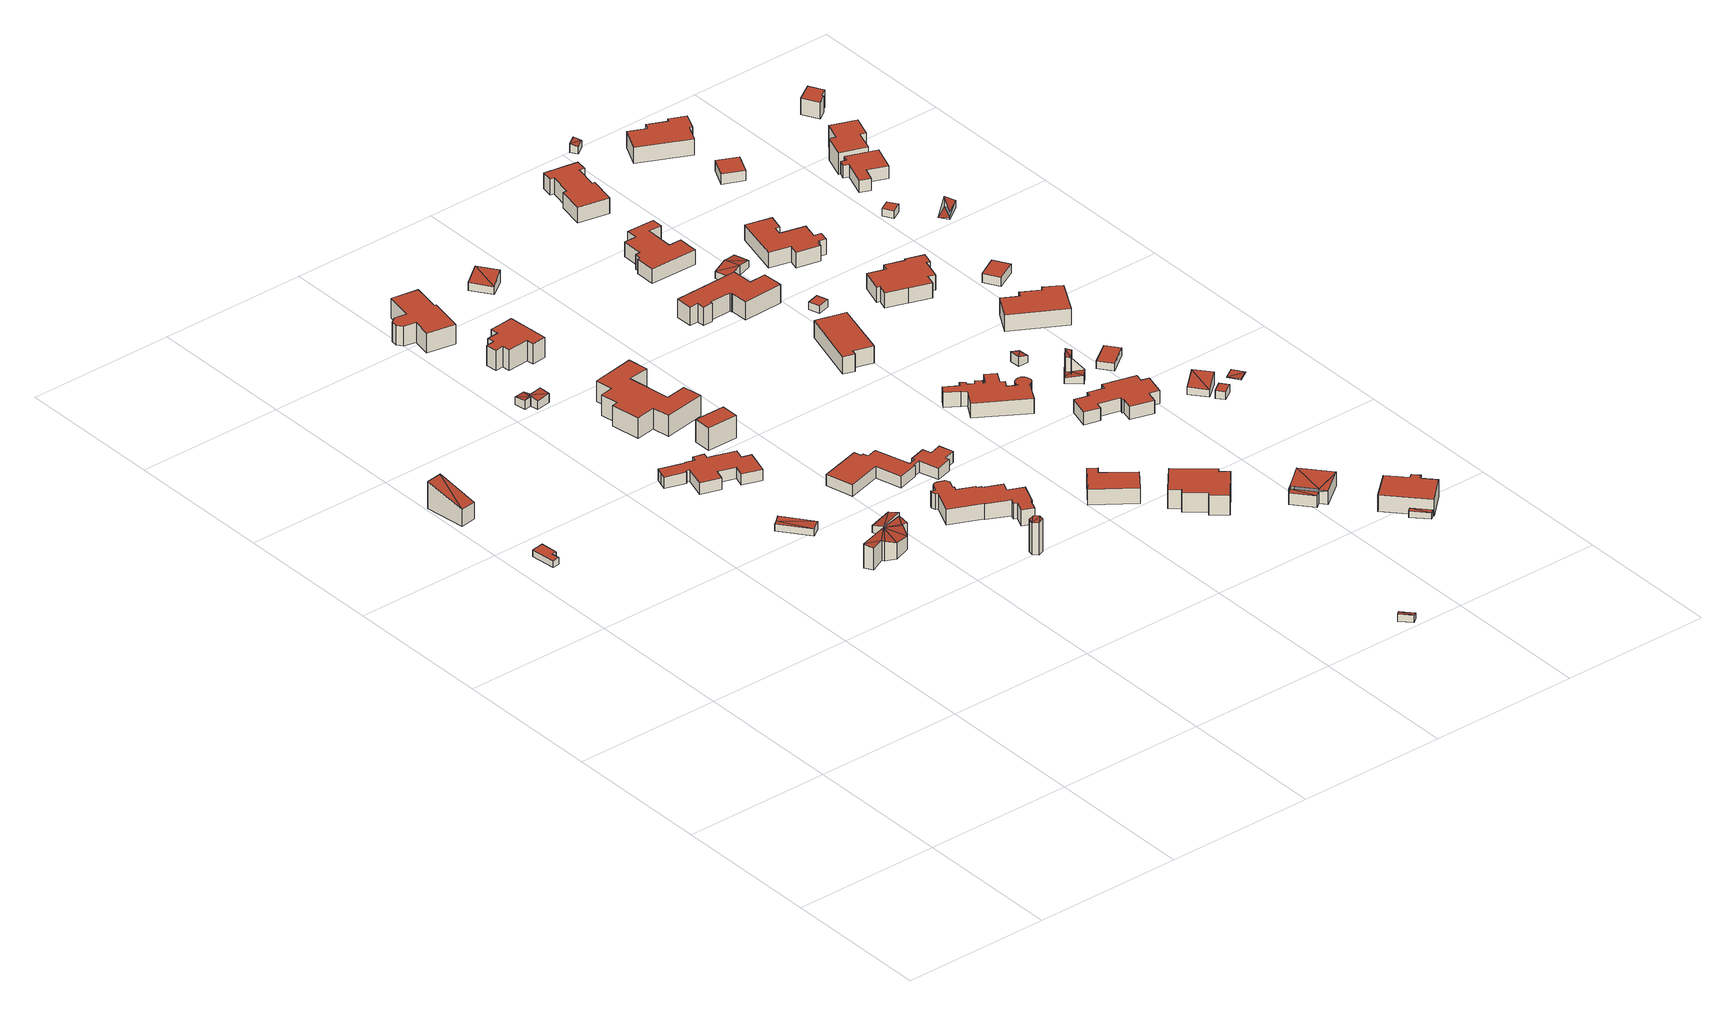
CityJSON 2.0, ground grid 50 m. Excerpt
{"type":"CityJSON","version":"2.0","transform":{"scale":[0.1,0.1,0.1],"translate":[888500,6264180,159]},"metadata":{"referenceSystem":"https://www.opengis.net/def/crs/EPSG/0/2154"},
"CityObjects":{
"building1":{"type":"Building","attributes":{"class":"Building"},"children":["building1-1"]},
"building1-1":{"type":"BuildingPart","parents":["building1"],"geometry":[{"type":"Solid","lod":"2.2","boundaries":[[[[0,1,2,3,4,5]],[[6,7,8,9,10,11]],[[11,10,4,5]],[[10,9,3,4]],[[9,8,2,3]],[[8,7,1,2]],[[7,6,0,1]],[[6,11,5,0]]]],"semantics":{"surfaces":[{"type":"GroundSurface"},{"type":"RoofSurface"},{"type":"WallSurface","on_footprint_edge":true}],"values":[[0,1,2,2,2,2,2,2]]}}]},
"building2":{"type":"Building","attributes":{"class":"Building"},"children":["building2-1"]},
"building2-1":{"type":"BuildingPart","parents":["building2"],"geometry":[{"type":"Solid","lod":"2.2","boundaries":[[[[12,13,14]],[[15,14,13]],[[16,17,18,19]],[[15,13,18,19]],[[13,12,17,18]],[[12,14,16,17]],[[14,15,19,16]]]],"semantics":{"surfaces":[{"type":"RoofSurface","rf_azimuth":275.82,"rf_slope":14.52},{"type":"GroundSurface"},{"type":"WallSurface","on_footprint_edge":true}],"values":[[0,0,1,2,2,2,2]]}}]},
"building3":{"type":"Building","attributes":{"class":"Building"},"children":["building3-1"]},
"building3-1":{"type":"BuildingPart","parents":["building3"],"geometry":[{"type":"Solid","lod":"2.2","boundaries":[[[[20,21,22]],[[23,20,24]],[[22,24,20]],[[25,26,27,28,29]],[[22,21,28,29]],[[21,20,27,28]],[[20,23,26,27]],[[23,24,25,26]],[[24,22,29,25]]]],"semantics":{"surfaces":[{"type":"RoofSurface","rf_azimuth":219.63,"rf_slope":5.78},{"type":"GroundSurface"},{"type":"WallSurface","on_footprint_edge":true}],"values":[[0,0,0,1,2,2,2,2,2]]}}]},
"building4":{"type":"Building","attributes":{"class":"Building"},"children":["building4-1"]},
"building4-1":{"type":"BuildingPart","parents":["building4"],"geometry":[{"type":"Solid","lod":"2.2","boundaries":[[[[30,31,32,33,34,35,36,37,38,39,40,41,42,43,44,45,46,47,48,49,50]],[[51,52,53,54,55,56,57,58,59,60,61,62,63,64,65,66,67,68,69,70,71]],[[71,70,49,50]],[[70,69,48,49]],[[69,68,47,48]],[[68,67,46,47]],[[67,66,45,46]],[[66,65,44,45]],[[65,64,43,44]],[[64,63,42,43]],[[63,62,41,42]],[[62,61,40,41]],[[61,60,39,40]],[[60,59,38,39]],[[59,58,37,38]],[[58,57,36,37]],[[57,56,35,36]],[[56,55,34,35]],[[55,54,33,34]],[[54,53,32,33]],[[53,52,31,32]],[[52,51,30,31]],[[51,71,50,30]]]],"semantics":{"surfaces":[{"type":"GroundSurface"},{"type":"RoofSurface"},{"type":"WallSurface","on_footprint_edge":true}],"values":[[0,1,2,2,2,2,2,2,2,2,2,2,2,2,2,2,2,2,2,2,2,2,2]]}}]},
"building5":{"type":"Building","attributes":{"class":"Building"},"children":["building5-1"]},
"building5-1":{"type":"BuildingPart","parents":["building5"],"geometry":[{"type":"Solid","lod":"2.2","boundaries":[[[[72,73,74]],[[75,76,77]],[[78,75,77]],[[79,80,77]],[[78,77,80]],[[72,77,76]],[[81,79,82]],[[82,79,77]],[[74,77,72]],[[83,84,85,86,87,88,89,90,91,92,93]],[[74,73,92,93]],[[73,72,91,92]],[[72,76,90,91]],[[76,75,89,90]],[[75,78,88,89]],[[78,80,87,88]],[[80,79,86,87]],[[79,81,85,86]],[[81,82,84,85]],[[82,77,83,84]],[[77,74,93,83]]]],"semantics":{"surfaces":[{"type":"RoofSurface","rf_azimuth":307.24,"rf_slope":19.98},{"type":"GroundSurface"},{"type":"WallSurface","on_footprint_edge":true}],"values":[[0,0,0,0,0,0,0,0,0,1,2,2,2,2,2,2,2,2,2,2,2]]}}]},
"building6":{"type":"Building","attributes":{"class":"Building"},"children":["building6-1"]},
"building6-1":{"type":"BuildingPart","parents":["building6"],"geometry":[{"type":"Solid","lod":"2.2","boundaries":[[[[94,95,96]],[[97,94,96]],[[97,96,98]],[[99,98,96]],[[100,101,102,103,104,105]],[[99,96,104,105]],[[96,95,103,104]],[[95,94,102,103]],[[94,97,101,102]],[[97,98,100,101]],[[98,99,105,100]]]],"semantics":{"surfaces":[{"type":"RoofSurface","rf_azimuth":99.28,"rf_slope":8.15},{"type":"GroundSurface"},{"type":"WallSurface","on_footprint_edge":true}],"values":[[0,0,0,0,1,2,2,2,2,2,2]]}}]},
"building7":{"type":"Building","attributes":{"class":"Building"},"children":["building7-1"]},
"building7-1":{"type":"BuildingPart","parents":["building7"],"geometry":[{"type":"Solid","lod":"2.2","boundaries":[[[[106,107,108]],[[109,108,107]],[[104,110,111,112]],[[109,107,111,112]],[[107,106,110,111]],[[106,108,104,110]],[[108,109,112,104]]]],"semantics":{"surfaces":[{"type":"RoofSurface","rf_azimuth":282.47,"rf_slope":7.98},{"type":"GroundSurface"},{"type":"WallSurface","on_footprint_edge":true}],"values":[[0,0,1,2,2,2,2]]}}]},
"building8":{"type":"Building","attributes":{"class":"Building"},"children":["building8-1"]},
"building8-1":{"type":"BuildingPart","parents":["building8"],"geometry":[{"type":"Solid","lod":"2.2","boundaries":[[[[113,114,115]],[[116,115,114]],[[117,118,119,120]],[[116,114,119,120]],[[114,113,118,119]],[[113,115,117,118]],[[115,116,120,117]]]],"semantics":{"surfaces":[{"type":"RoofSurface","rf_azimuth":106.34,"rf_slope":15},{"type":"GroundSurface"},{"type":"WallSurface","on_footprint_edge":true}],"values":[[0,0,1,2,2,2,2]]}}]},
"building9":{"type":"Building","attributes":{"class":"Building"},"children":["building9-1"]},
"building9-1":{"type":"BuildingPart","parents":["building9"],"geometry":[{"type":"Solid","lod":"2.2","boundaries":[[[[121,122,123,124,125]],[[126,127,128,129,130]],[[130,129,124,125]],[[129,128,123,124]],[[128,127,122,123]],[[127,126,121,122]],[[126,130,125,121]]]],"semantics":{"surfaces":[{"type":"GroundSurface"},{"type":"RoofSurface"},{"type":"WallSurface","on_footprint_edge":true}],"values":[[0,1,2,2,2,2,2]]}}]},
"building10":{"type":"Building","attributes":{"class":"Building"},"children":["building10-1"]},
"building10-1":{"type":"BuildingPart","parents":["building10"],"geometry":[{"type":"Solid","lod":"2.2","boundaries":[[[[131,132,133,134,135,136,137,138,139,140,141,142,143,144]],[[145,146,147,148,149,150,151,152,153,154,155,156,157,158]],[[158,157,143,144]],[[157,156,142,143]],[[156,155,141,142]],[[155,154,140,141]],[[154,153,139,140]],[[153,152,138,139]],[[152,151,137,138]],[[151,150,136,137]],[[150,149,135,136]],[[149,148,134,135]],[[148,147,133,134]],[[147,146,132,133]],[[146,145,131,132]],[[145,158,144,131]]]],"semantics":{"surfaces":[{"type":"GroundSurface"},{"type":"RoofSurface"},{"type":"WallSurface","on_footprint_edge":true}],"values":[[0,1,2,2,2,2,2,2,2,2,2,2,2,2,2,2]]}}]},
"building11":{"type":"Building","attributes":{"class":"Building"},"children":["building11-1"]},
"building11-1":{"type":"BuildingPart","parents":["building11"],"geometry":[{"type":"Solid","lod":"2.2","boundaries":[[[[159,160,161]],[[162,160,159]],[[163,161,160]],[[164,161,163]],[[165,166,167,168,169,170]],[[164,163,169,170]],[[163,160,168,169]],[[160,162,167,168]],[[162,159,166,167]],[[159,161,165,166]],[[161,164,170,165]]]],"semantics":{"surfaces":[{"type":"RoofSurface","rf_azimuth":195.47,"rf_slope":6.03},{"type":"GroundSurface"},{"type":"WallSurface","on_footprint_edge":true}],"values":[[0,0,0,0,1,2,2,2,2,2,2]]}}]},
"building12":{"type":"Building","attributes":{"class":"Building"},"children":["building12-1"]},
"building12-1":{"type":"BuildingPart","parents":["building12"],"geometry":[{"type":"Solid","lod":"2.2","boundaries":[[[[171,172,173,174,175,176,177,178,179,180,181,182]],[[183,184,185,186,187,188,189,190,191,192,193,194]],[[194,193,181,182]],[[193,192,180,181]],[[192,191,179,180]],[[191,190,178,179]],[[190,189,177,178]],[[189,188,176,177]],[[188,187,175,176]],[[187,186,174,175]],[[186,185,173,174]],[[185,184,172,173]],[[184,183,171,172]],[[183,194,182,171]]]],"semantics":{"surfaces":[{"type":"GroundSurface"},{"type":"RoofSurface"},{"type":"WallSurface","on_footprint_edge":true}],"values":[[0,1,2,2,2,2,2,2,2,2,2,2,2,2]]}}]},
"building13":{"type":"Building","attributes":{"class":"Building"},"children":["building13-1"]},
"building13-1":{"type":"BuildingPart","parents":["building13"],"geometry":[{"type":"Solid","lod":"2.2","boundaries":[[[[195,196,197,198,199,200,201,202,203,204,205,206,207]],[[208,209,210,211,212,213,214,215,216,217,218,219,220]],[[220,219,206,207]],[[219,218,205,206]],[[218,217,204,205]],[[217,216,203,204]],[[216,215,202,203]],[[215,214,201,202]],[[214,213,200,201]],[[213,212,199,200]],[[212,211,198,199]],[[211,210,197,198]],[[210,209,196,197]],[[209,208,195,196]],[[208,220,207,195]]]],"semantics":{"surfaces":[{"type":"GroundSurface"},{"type":"RoofSurface"},{"type":"WallSurface","on_footprint_edge":true}],"values":[[0,1,2,2,2,2,2,2,2,2,2,2,2,2,2]]}}]},
"building14":{"type":"Building","attributes":{"class":"Building"},"children":["building14-1"]},
"building14-1":{"type":"BuildingPart","parents":["building14"],"geometry":[{"type":"Solid","lod":"2.2","boundaries":[[[[221,222,223,224,225,226,227,228,229,230,231,232,233,234,235,236,237,238,239,240,241,242,243]],[[244,245,246,247,248,249,250,251,252,253,254,255,256,257,258,259,260,261,262,263,264,265,266]],[[266,265,242,243]],[[265,264,241,242]],[[264,263,240,241]],[[263,262,239,240]],[[262,261,238,239]],[[261,260,237,238]],[[260,259,236,237]],[[259,258,235,236]],[[258,257,234,235]],[[257,256,233,234]],[[256,255,232,233]],[[255,254,231,232]],[[254,253,230,231]],[[253,252,229,230]],[[252,251,228,229]],[[251,250,227,228]],[[250,249,226,227]],[[249,248,225,226]],[[248,247,224,225]],[[247,246,223,224]],[[246,245,222,223]],[[245,244,221,222]],[[244,266,243,221]]]],"semantics":{"surfaces":[{"type":"GroundSurface"},{"type":"RoofSurface"},{"type":"WallSurface","on_footprint_edge":true}],"values":[[0,1,2,2,2,2,2,2,2,2,2,2,2,2,2,2,2,2,2,2,2,2,2,2,2]]}}]},
"building15":{"type":"Building","attributes":{"class":"Building"},"children":["building15-1"]},
"building15-1":{"type":"BuildingPart","parents":["building15"],"geometry":[{"type":"Solid","lod":"2.2","boundaries":[[[[267,268,269,270,271,272,273,274,275,276,277,278,279,280,281,282,283,284,285,286,287,288,289,290,291,292,293,294,295,296,297,298,299]],[[300,301,302,303,304,305,306,307,308,309,310,311,312,313,314,315,316,317,318,319,320,321,322,323,324,325,326,327,328,329,330,331,332]],[[332,331,298,299]],[[331,330,297,298]],[[330,329,296,297]],[[329,328,295,296]],[[328,327,294,295]],[[327,326,293,294]],[[326,325,292,293]],[[325,324,291,292]],[[324,323,290,291]],[[323,322,289,290]],[[322,321,288,289]],[[321,320,287,288]],[[320,319,286,287]],[[319,318,285,286]],[[318,317,284,285]],[[317,316,283,284]],[[316,315,282,283]],[[315,314,281,282]],[[314,313,280,281]],[[313,312,279,280]],[[312,311,278,279]],[[311,310,277,278]],[[310,309,276,277]],[[309,308,275,276]],[[308,307,274,275]],[[307,306,273,274]],[[306,305,272,273]],[[305,304,271,272]],[[304,303,270,271]],[[303,302,269,270]],[[302,301,268,269]],[[301,300,267,268]],[[300,332,299,267]]]],"semantics":{"surfaces":[{"type":"GroundSurface"},{"type":"RoofSurface"},{"type":"WallSurface","on_footprint_edge":true}],"values":[[0,1,2,2,2,2,2,2,2,2,2,2,2,2,2,2,2,2,2,2,2,2,2,2,2,2,2,2,2,2,2,2,2,2,2]]}}]},
"building16":{"type":"Building","attributes":{"class":"Building"},"children":["building16-1"]},
"building16-1":{"type":"BuildingPart","parents":["building16"],"geometry":[{"type":"Solid","lod":"2.2","boundaries":[[[[333,334,335]],[[336,333,335]],[[337,338,339,340]],[[335,334,339,340]],[[334,333,338,339]],[[333,336,337,338]],[[336,335,340,337]]]],"semantics":{"surfaces":[{"type":"RoofSurface","rf_azimuth":212.68,"rf_slope":15.84},{"type":"GroundSurface"},{"type":"WallSurface","on_footprint_edge":true}],"values":[[0,0,1,2,2,2,2]]}}]},
"building17":{"type":"Building","attributes":{"class":"Building"},"children":["building17-1"]},
"building17-1":{"type":"BuildingPart","parents":["building17"],"geometry":[{"type":"Solid","lod":"2.2","boundaries":[[[[341,342,343,344,345,346]],[[347,348,349,350,351,352]],[[352,351,345,346]],[[351,350,344,345]],[[350,349,343,344]],[[349,348,342,343]],[[348,347,341,342]],[[347,352,346,341]]]],"semantics":{"surfaces":[{"type":"GroundSurface"},{"type":"RoofSurface"},{"type":"WallSurface","on_footprint_edge":true}],"values":[[0,1,2,2,2,2,2,2]]}}]},
"building18":{"type":"Building","attributes":{"class":"Building"},"children":["building18-1"]},
"building18-1":{"type":"BuildingPart","parents":["building18"],"geometry":[{"type":"Solid","lod":"2.2","boundaries":[[[[353,354,355]],[[356,353,355]],[[357,358,359,360]],[[355,354,359,360]],[[354,353,358,359]],[[353,356,357,358]],[[356,355,360,357]]]],"semantics":{"surfaces":[{"type":"RoofSurface","rf_azimuth":41.67,"rf_slope":13.54},{"type":"GroundSurface"},{"type":"WallSurface","on_footprint_edge":true}],"values":[[0,0,1,2,2,2,2]]}}]},
"building19":{"type":"Building","attributes":{"class":"Building"},"children":["building19-1"]},
"building19-1":{"type":"BuildingPart","parents":["building19"],"geometry":[{"type":"Solid","lod":"2.2","boundaries":[[[[361,362,363,364,365,366,367,368,369,370]],[[371,372,373,374,375,376,377,378,379,380]],[[380,379,369,370]],[[379,378,368,369]],[[378,377,367,368]],[[377,376,366,367]],[[376,375,365,366]],[[375,374,364,365]],[[374,373,363,364]],[[373,372,362,363]],[[372,371,361,362]],[[371,380,370,361]]]],"semantics":{"surfaces":[{"type":"GroundSurface"},{"type":"RoofSurface"},{"type":"WallSurface","on_footprint_edge":true}],"values":[[0,1,2,2,2,2,2,2,2,2,2,2]]}}]},
"building20":{"type":"Building","attributes":{"class":"Building"},"children":["building20-1"]},
"building20-1":{"type":"BuildingPart","parents":["building20"],"geometry":[{"type":"Solid","lod":"2.2","boundaries":[[[[381,382,383,384,385,386,387,388,389,390,391,392,393,394,395,396,397,398,399,400,401,402,403,404,405,406,407,408,409,410,411,412,413,414,415,416,417,418,419,420,421,422,423,424,425,426]],[[427,428,429,430,431,432,433,434,435,436,437,438,439,440,441,442,443,444,445,446,447,448,449,450,451,452,453,454,455,456,457,458,459,460,461,462,463,464,465,466,467,468,469,470,471,472]],[[472,471,425,426]],[[471,470,424,425]],[[470,469,423,424]],[[469,468,422,423]],[[468,467,421,422]],[[467,466,420,421]],[[466,465,419,420]],[[465,464,418,419]],[[464,463,417,418]],[[463,462,416,417]],[[462,461,415,416]],[[461,460,414,415]],[[460,459,413,414]],[[459,458,412,413]],[[458,457,411,412]],[[457,456,410,411]],[[456,455,409,410]],[[455,454,408,409]],[[454,453,407,408]],[[453,452,406,407]],[[452,451,405,406]],[[451,450,404,405]],[[450,449,403,404]],[[449,448,402,403]],[[448,447,401,402]],[[447,446,400,401]],[[446,445,399,400]],[[445,444,398,399]],[[444,443,397,398]],[[443,442,396,397]],[[442,441,395,396]],[[441,440,394,395]],[[440,439,393,394]],[[439,438,392,393]],[[438,437,391,392]],[[437,436,390,391]],[[436,435,389,390]],[[435,434,388,389]],[[434,433,387,388]],[[433,432,386,387]],[[432,431,385,386]],[[431,430,384,385]],[[430,429,383,384]],[[429,428,382,383]],[[428,427,381,382]],[[427,472,426,381]]]],"semantics":{"surfaces":[{"type":"GroundSurface"},{"type":"RoofSurface"},{"type":"WallSurface","on_footprint_edge":true}],"values":[[0,1,2,2,2,2,2,2,2,2,2,2,2,2,2,2,2,2,2,2,2,2,2,2,2,2,2,2,2,2,2,2,2,2,2,2,2,2,2,2,2,2,2,2,2,2,2,2]]}}]},
"building21":{"type":"Building","attributes":{"class":"Building"},"children":["building21-1"]},
"building21-1":{"type":"BuildingPart","parents":["building21"],"geometry":[{"type":"Solid","lod":"2.2","boundaries":[[[[473,474,475,476,477,478]],[[479,480,481,482,483,484]],[[484,483,477,478]],[[483,482,476,477]],[[482,481,475,476]],[[481,480,474,475]],[[480,479,473,474]],[[479,484,478,473]]]],"semantics":{"surfaces":[{"type":"GroundSurface"},{"type":"RoofSurface"},{"type":"WallSurface","on_footprint_edge":true}],"values":[[0,1,2,2,2,2,2,2]]}}]},
"building22":{"type":"Building","attributes":{"class":"Building"},"children":["building22-1"]},
"building22-1":{"type":"BuildingPart","parents":["building22"],"geometry":[{"type":"Solid","lod":"2.2","boundaries":[[[[485,486,487,488,489,490,491,492,493,494,495,496,497,498]],[[499,500,501,502,503,504,505,506,507,508,509,510,511,512]],[[512,511,497,498]],[[511,510,496,497]],[[510,509,495,496]],[[509,508,494,495]],[[508,507,493,494]],[[507,506,492,493]],[[506,505,491,492]],[[505,504,490,491]],[[504,503,489,490]],[[503,502,488,489]],[[502,501,487,488]],[[501,500,486,487]],[[500,499,485,486]],[[499,512,498,485]]]],"semantics":{"surfaces":[{"type":"GroundSurface"},{"type":"RoofSurface"},{"type":"WallSurface","on_footprint_edge":true}],"values":[[0,1,2,2,2,2,2,2,2,2,2,2,2,2,2,2]]}}]},
"building23":{"type":"Building","attributes":{"class":"Building"},"children":["building23-1"]},
"building23-1":{"type":"BuildingPart","parents":["building23"],"geometry":[{"type":"MultiSurface","lod":"2.2","boundaries":[[[513,514,515]],[[516,515,514]],[[517,518,515]],[[519,520,521]],[[522,521,520]],[[523,524,525]],[[526,527,528,529,530,531,532,533]],[[516,514,532,533]],[[514,513,531,532]],[[513,515,530,531]],[[515,518,529,530]],[[518,517,528,529]],[[517,522,527,528]],[[522,525,526,527]],[[525,516,533,526]]],"semantics":{"surfaces":[{"type":"RoofSurface","rf_azimuth":76.73,"rf_slope":0.161},{"type":"RoofSurface","rf_azimuth":60.63,"rf_slope":1.72},{"type":"RoofSurface","rf_azimuth":60.9,"rf_slope":0.944},{"type":"GroundSurface"},{"type":"WallSurface","on_footprint_edge":true}],"values":[0,0,0,1,1,2,3,4,4,4,4,4,4,4,4]}}]},
"building24":{"type":"Building","attributes":{"class":"Building"},"children":["building24-1"]},
"building24-1":{"type":"BuildingPart","parents":["building24"],"geometry":[{"type":"Solid","lod":"2.2","boundaries":[[[[534,535,536,537,538,539,540,541,542,543,544,545,546,547]],[[548,549,550,551,552,553,554,555,556,557,558,559,560,561]],[[561,560,546,547]],[[560,559,545,546]],[[559,558,544,545]],[[558,557,543,544]],[[557,556,542,543]],[[556,555,541,542]],[[555,554,540,541]],[[554,553,539,540]],[[553,552,538,539]],[[552,551,537,538]],[[551,550,536,537]],[[550,549,535,536]],[[549,548,534,535]],[[548,561,547,534]]]],"semantics":{"surfaces":[{"type":"GroundSurface"},{"type":"RoofSurface"},{"type":"WallSurface","on_footprint_edge":true}],"values":[[0,1,2,2,2,2,2,2,2,2,2,2,2,2,2,2]]}}]},
"building25":{"type":"Building","attributes":{"class":"Building"},"children":["building25-1"]},
"building25-1":{"type":"BuildingPart","parents":["building25"],"geometry":[{"type":"Solid","lod":"2.2","boundaries":[[[[562,563,564,565,566,567,568,569,570,571,572,573,574,575,576,577,578,579]],[[580,581,582,583,584,585,586,587,588,589,590,591,592,593,594,595,596,597]],[[597,596,578,579]],[[596,595,577,578]],[[595,594,576,577]],[[594,593,575,576]],[[593,592,574,575]],[[592,591,573,574]],[[591,590,572,573]],[[590,589,571,572]],[[589,588,570,571]],[[588,587,569,570]],[[587,586,568,569]],[[586,585,567,568]],[[585,584,566,567]],[[584,583,565,566]],[[583,582,564,565]],[[582,581,563,564]],[[581,580,562,563]],[[580,597,579,562]]]],"semantics":{"surfaces":[{"type":"GroundSurface"},{"type":"RoofSurface"},{"type":"WallSurface","on_footprint_edge":true}],"values":[[0,1,2,2,2,2,2,2,2,2,2,2,2,2,2,2,2,2,2,2]]}}]},
"building26":{"type":"Building","attributes":{"class":"Building"},"children":["building26-1"]},
"building26-1":{"type":"BuildingPart","parents":["building26"],"geometry":[{"type":"Solid","lod":"2.2","boundaries":[[[[598,599,600,601]],[[602,603,604,605]],[[605,604,600,601]],[[604,603,599,600]],[[603,602,598,599]],[[602,605,601,598]]]],"semantics":{"surfaces":[{"type":"GroundSurface"},{"type":"RoofSurface"},{"type":"WallSurface","on_footprint_edge":true}],"values":[[0,1,2,2,2,2]]}}]},
"building27":{"type":"Building","attributes":{"class":"Building"},"children":["building27-1"]},
"building27-1":{"type":"BuildingPart","parents":["building27"],"geometry":[{"type":"Solid","lod":"2.2","boundaries":[[[[606,607,608]],[[609,608,607]],[[610,611,612,613]],[[609,607,612,613]],[[607,606,611,612]],[[606,608,610,611]],[[608,609,613,610]]]],"semantics":{"surfaces":[{"type":"RoofSurface","rf_azimuth":196.11,"rf_slope":11.38},{"type":"GroundSurface"},{"type":"WallSurface","on_footprint_edge":true}],"values":[[0,0,1,2,2,2,2]]}}]},
"building28":{"type":"Building","attributes":{"class":"Building"},"children":["building28-1"]},
"building28-1":{"type":"BuildingPart","parents":["building28"],"geometry":[{"type":"Solid","lod":"2.2","boundaries":[[[[614,615,616]],[[617,614,616]],[[618,619,620,621]],[[616,615,620,621]],[[615,614,619,620]],[[614,617,618,619]],[[617,616,621,618]]]],"semantics":{"surfaces":[{"type":"RoofSurface","rf_azimuth":285.58,"rf_slope":0.402},{"type":"GroundSurface"},{"type":"WallSurface","on_footprint_edge":true}],"values":[[0,0,1,2,2,2,2]]}}]},
"building29":{"type":"Building","attributes":{"class":"Building"},"children":["building29-1"]},
"building29-1":{"type":"BuildingPart","parents":["building29"],"geometry":[{"type":"Solid","lod":"2.2","boundaries":[[[[622,623,624]],[[625,624,623]],[[626,627,613,612]],[[625,623,613,612]],[[623,622,627,613]],[[622,624,626,627]],[[624,625,612,626]]]],"semantics":{"surfaces":[{"type":"RoofSurface","rf_azimuth":14.63,"rf_slope":10.53},{"type":"GroundSurface"},{"type":"WallSurface","on_footprint_edge":true}],"values":[[0,0,1,2,2,2,2]]}}]},
"building30":{"type":"Building","attributes":{"class":"Building"},"children":["building30-1"]},
"building30-1":{"type":"BuildingPart","parents":["building30"],"geometry":[{"type":"Solid","lod":"2.2","boundaries":[[[[628,629,630,631,632,633,634,635]],[[636,637,638,639,640,641,642,643]],[[643,642,634,635]],[[642,641,633,634]],[[641,640,632,633]],[[640,639,631,632]],[[639,638,630,631]],[[638,637,629,630]],[[637,636,628,629]],[[636,643,635,628]]]],"semantics":{"surfaces":[{"type":"GroundSurface"},{"type":"RoofSurface"},{"type":"WallSurface","on_footprint_edge":true}],"values":[[0,1,2,2,2,2,2,2,2,2]]}}]},
"building31":{"type":"Building","attributes":{"class":"Building"},"children":["building31-1"]},
"building31-1":{"type":"BuildingPart","parents":["building31"],"geometry":[{"type":"Solid","lod":"2.2","boundaries":[[[[644,645,646]],[[647,644,646]],[[648,649,650,651]],[[646,645,650,651]],[[645,644,649,650]],[[644,647,648,649]],[[647,646,651,648]]]],"semantics":{"surfaces":[{"type":"RoofSurface","rf_azimuth":0.482,"rf_slope":16.6},{"type":"GroundSurface"},{"type":"WallSurface","on_footprint_edge":true}],"values":[[0,0,1,2,2,2,2]]}}]},
"building32":{"type":"Building","attributes":{"class":"Building"},"children":["building32-1"]},
"building32-1":{"type":"BuildingPart","parents":["building32"],"geometry":[{"type":"MultiSurface","lod":"2.2","boundaries":[[[652,653,654]],[[655,654,653]],[[656,657,658]],[[658,657,659]],[[660,659,657]],[[661,662,663,664,665,666,667]],[[655,653,666,667]],[[653,652,665,666]],[[652,654,664,665]],[[654,656,663,664]],[[656,658,662,663]],[[658,659,661,662]],[[659,655,667,661]]],"semantics":{"surfaces":[{"type":"RoofSurface","rf_azimuth":275.22,"rf_slope":19.64},{"type":"RoofSurface","rf_azimuth":115.21,"rf_slope":9.99},{"type":"GroundSurface"},{"type":"WallSurface","on_footprint_edge":true}],"values":[0,0,1,1,1,2,3,3,3,3,3,3,3]}}]},
"building33":{"type":"Building","attributes":{"class":"Building"},"children":["building33-1"]},
"building33-1":{"type":"BuildingPart","parents":["building33"],"geometry":[{"type":"Solid","lod":"2.2","boundaries":[[[[668,669,670,671,672,673,674,675,676,677,678,679]],[[680,681,682,683,684,685,686,687,688,689,690,691]],[[691,690,678,679]],[[690,689,677,678]],[[689,688,676,677]],[[688,687,675,676]],[[687,686,674,675]],[[686,685,673,674]],[[685,684,672,673]],[[684,683,671,672]],[[683,682,670,671]],[[682,681,669,670]],[[681,680,668,669]],[[680,691,679,668]]]],"semantics":{"surfaces":[{"type":"GroundSurface"},{"type":"RoofSurface"},{"type":"WallSurface","on_footprint_edge":true}],"values":[[0,1,2,2,2,2,2,2,2,2,2,2,2,2]]}}]},
"building34":{"type":"Building","attributes":{"class":"Building"},"children":["building34-1"]},
"building34-1":{"type":"BuildingPart","parents":["building34"],"geometry":[{"type":"Solid","lod":"2.2","boundaries":[[[[692,693,694,695]],[[696,697,698,699]],[[699,698,694,695]],[[698,697,693,694]],[[697,696,692,693]],[[696,699,695,692]]]],"semantics":{"surfaces":[{"type":"GroundSurface"},{"type":"RoofSurface"},{"type":"WallSurface","on_footprint_edge":true}],"values":[[0,1,2,2,2,2]]}}]},
"building35":{"type":"Building","attributes":{"class":"Building"},"children":["building35-1"]},
"building35-1":{"type":"BuildingPart","parents":["building35"],"geometry":[{"type":"Solid","lod":"2.2","boundaries":[[[[700,701,702,703,704,705,706,707,708,709,710,711,712,713,714,715,716]],[[717,718,719,720,721,722,723,724,725,726,727,728,729,730,731,732,733]],[[733,732,715,716]],[[732,731,714,715]],[[731,730,713,714]],[[730,729,712,713]],[[729,728,711,712]],[[728,727,710,711]],[[727,726,709,710]],[[726,725,708,709]],[[725,724,707,708]],[[724,723,706,707]],[[723,722,705,706]],[[722,721,704,705]],[[721,720,703,704]],[[720,719,702,703]],[[719,718,701,702]],[[718,717,700,701]],[[717,733,716,700]]]],"semantics":{"surfaces":[{"type":"GroundSurface"},{"type":"RoofSurface"},{"type":"WallSurface","on_footprint_edge":true}],"values":[[0,1,2,2,2,2,2,2,2,2,2,2,2,2,2,2,2,2,2]]}}]},
"building36":{"type":"Building","attributes":{"class":"Building"},"children":["building36-1"]},
"building36-1":{"type":"BuildingPart","parents":["building36"],"geometry":[{"type":"Solid","lod":"2.2","boundaries":[[[[734,735,736]],[[737,734,736]],[[738,739,740,741]],[[736,735,740,741]],[[735,734,739,740]],[[734,737,738,739]],[[737,736,741,738]]]],"semantics":{"surfaces":[{"type":"RoofSurface","rf_azimuth":217.46,"rf_slope":15.63},{"type":"GroundSurface"},{"type":"WallSurface","on_footprint_edge":true}],"values":[[0,0,1,2,2,2,2]]}}]},
"building37":{"type":"Building","attributes":{"class":"Building"},"children":["building37-1"]},
"building37-1":{"type":"BuildingPart","parents":["building37"],"geometry":[{"type":"Solid","lod":"2.2","boundaries":[[[[742,743,744,745,746,747,748,749,750,751,752,753,754,755,756,757]],[[758,759,760,761,762,763,764,765,766,767,768,769,770,771,772,773]],[[773,772,756,757]],[[772,771,755,756]],[[771,770,754,755]],[[770,769,753,754]],[[769,768,752,753]],[[768,767,751,752]],[[767,766,750,751]],[[766,765,749,750]],[[765,764,748,749]],[[764,763,747,748]],[[763,762,746,747]],[[762,761,745,746]],[[761,760,744,745]],[[760,759,743,744]],[[759,758,742,743]],[[758,773,757,742]]]],"semantics":{"surfaces":[{"type":"GroundSurface"},{"type":"RoofSurface"},{"type":"WallSurface","on_footprint_edge":true}],"values":[[0,1,2,2,2,2,2,2,2,2,2,2,2,2,2,2,2,2]]}}]},
"building38":{"type":"Building","attributes":{"class":"Building"},"children":["building38-1"]},
"building38-1":{"type":"BuildingPart","parents":["building38"],"geometry":[{"type":"Solid","lod":"2.2","boundaries":[[[[774,775,776,777]],[[778,779,780,781]],[[781,780,776,777]],[[780,779,775,776]],[[779,778,774,775]],[[778,781,777,774]]]],"semantics":{"surfaces":[{"type":"GroundSurface"},{"type":"RoofSurface"},{"type":"WallSurface","on_footprint_edge":true}],"values":[[0,1,2,2,2,2]]}}]},
"building39":{"type":"Building","attributes":{"class":"Building"},"children":["building39-1"]},
"building39-1":{"type":"BuildingPart","parents":["building39"],"geometry":[{"type":"Solid","lod":"2.2","boundaries":[[[[782,783,784,785,786,787,788,789]],[[790,791,792,793,794,795,796,797]],[[797,796,788,789]],[[796,795,787,788]],[[795,794,786,787]],[[794,793,785,786]],[[793,792,784,785]],[[792,791,783,784]],[[791,790,782,783]],[[790,797,789,782]]]],"semantics":{"surfaces":[{"type":"GroundSurface"},{"type":"RoofSurface"},{"type":"WallSurface","on_footprint_edge":true}],"values":[[0,1,2,2,2,2,2,2,2,2]]}}]},
"building40":{"type":"Building","attributes":{"class":"Building"},"children":["building40-1"]},
"building40-1":{"type":"BuildingPart","parents":["building40"],"geometry":[{"type":"Solid","lod":"2.2","boundaries":[[[[798,799,800]],[[801,798,800]],[[802,803,804,805]],[[800,799,804,805]],[[799,798,803,804]],[[798,801,802,803]],[[801,800,805,802]]]],"semantics":{"surfaces":[{"type":"RoofSurface","rf_azimuth":57.61,"rf_slope":1.81},{"type":"GroundSurface"},{"type":"WallSurface","on_footprint_edge":true}],"values":[[0,0,1,2,2,2,2]]}}]},
"building41":{"type":"Building","attributes":{"class":"Building"},"children":["building41-1"]},
"building41-1":{"type":"BuildingPart","parents":["building41"],"geometry":[{"type":"Solid","lod":"2.2","boundaries":[[[[806,807,808]],[[809,806,808]],[[810,811,812,813]],[[808,807,812,813]],[[807,806,811,812]],[[806,809,810,811]],[[809,808,813,810]]]],"semantics":{"surfaces":[{"type":"RoofSurface","rf_azimuth":307.52,"rf_slope":16.65},{"type":"GroundSurface"},{"type":"WallSurface","on_footprint_edge":true}],"values":[[0,0,1,2,2,2,2]]}}]},
"building42":{"type":"Building","attributes":{"class":"Building"},"children":["building42-1"]},
"building42-1":{"type":"BuildingPart","parents":["building42"],"geometry":[{"type":"Solid","lod":"2.2","boundaries":[[[[814,815,816,817]],[[818,819,820,821]],[[821,820,816,817]],[[820,819,815,816]],[[819,818,814,815]],[[818,821,817,814]]]],"semantics":{"surfaces":[{"type":"GroundSurface"},{"type":"RoofSurface"},{"type":"WallSurface","on_footprint_edge":true}],"values":[[0,1,2,2,2,2]]}}]},
"building43":{"type":"Building","attributes":{"class":"Building"},"children":["building43-1"]},
"building43-1":{"type":"BuildingPart","parents":["building43"],"geometry":[{"type":"Solid","lod":"2.2","boundaries":[[[[822,823,824,825]],[[826,827,828,829]],[[829,828,824,825]],[[828,827,823,824]],[[827,826,822,823]],[[826,829,825,822]]]],"semantics":{"surfaces":[{"type":"GroundSurface"},{"type":"RoofSurface"},{"type":"WallSurface","on_footprint_edge":true}],"values":[[0,1,2,2,2,2]]}}]},
"building44":{"type":"Building","attributes":{"class":"Building"},"children":["building44-1"]},
"building44-1":{"type":"BuildingPart","parents":["building44"],"geometry":[{"type":"Solid","lod":"2.2","boundaries":[[[[830,831,832,833,834,835,836,837,838,839]],[[840,841,842,843,844,845,846,847,848,849]],[[849,848,838,839]],[[848,847,837,838]],[[847,846,836,837]],[[846,845,835,836]],[[845,844,834,835]],[[844,843,833,834]],[[843,842,832,833]],[[842,841,831,832]],[[841,840,830,831]],[[840,849,839,830]]]],"semantics":{"surfaces":[{"type":"GroundSurface"},{"type":"RoofSurface"},{"type":"WallSurface","on_footprint_edge":true}],"values":[[0,1,2,2,2,2,2,2,2,2,2,2]]}}]},
"building45":{"type":"Building","attributes":{"class":"Building"},"children":["building45-1"]},
"building45-1":{"type":"BuildingPart","parents":["building45"],"geometry":[{"type":"Solid","lod":"2.2","boundaries":[[[[850,851,852,853]],[[854,855,856,857]],[[857,856,852,853]],[[856,855,851,852]],[[855,854,850,851]],[[854,857,853,850]]]],"semantics":{"surfaces":[{"type":"GroundSurface"},{"type":"RoofSurface"},{"type":"WallSurface","on_footprint_edge":true}],"values":[[0,1,2,2,2,2]]}}]},
"building46":{"type":"Building","attributes":{"class":"Building"},"children":["building46-1"]},
"building46-1":{"type":"BuildingPart","parents":["building46"],"geometry":[{"type":"MultiSurface","lod":"2.2","boundaries":[[[858,859,860]],[[861,862,863]],[[860,858,864,865]],[[861,859,864,865]],[[859,858,864]],[[862,860,858]],[[862,861,865,860]]],"semantics":{"surfaces":[{"type":"RoofSurface","rf_azimuth":128.37,"rf_slope":8.89},{"type":"RoofSurface","rf_azimuth":309.95,"rf_slope":12.55},{"type":"GroundSurface"},{"type":"WallSurface","on_footprint_edge":true}],"values":[0,1,2,3,3,3,3]}}]},
"building47":{"type":"Building","attributes":{"class":"Building"},"children":["building47-1"]},
"building47-1":{"type":"BuildingPart","parents":["building47"],"geometry":[{"type":"Solid","lod":"2.2","boundaries":[[[[866,867,868,869,870,871,872,873,874,875]],[[876,877,878,879,880,881,882,883,884,885]],[[885,884,874,875]],[[884,883,873,874]],[[883,882,872,873]],[[882,881,871,872]],[[881,880,870,871]],[[880,879,869,870]],[[879,878,868,869]],[[878,877,867,868]],[[877,876,866,867]],[[876,885,875,866]]]],"semantics":{"surfaces":[{"type":"GroundSurface"},{"type":"RoofSurface"},{"type":"WallSurface","on_footprint_edge":true}],"values":[[0,1,2,2,2,2,2,2,2,2,2,2]]}}]},
"building48":{"type":"Building","attributes":{"class":"Building"},"children":["building48-1"]},
"building48-1":{"type":"BuildingPart","parents":["building48"],"geometry":[{"type":"Solid","lod":"2.2","boundaries":[[[[886,887,888,889,890,891,892,893]],[[894,895,896,897,898,899,900,901]],[[901,900,892,893]],[[900,899,891,892]],[[899,898,890,891]],[[898,897,889,890]],[[897,896,888,889]],[[896,895,887,888]],[[895,894,886,887]],[[894,901,893,886]]]],"semantics":{"surfaces":[{"type":"GroundSurface"},{"type":"RoofSurface"},{"type":"WallSurface","on_footprint_edge":true}],"values":[[0,1,2,2,2,2,2,2,2,2]]}}]},
"building49":{"type":"Building","attributes":{"class":"Building"},"children":["building49-1"]},
"building49-1":{"type":"BuildingPart","parents":["building49"],"geometry":[{"type":"Solid","lod":"2.2","boundaries":[[[[902,903,904,905,906,907]],[[908,909,910,911,912,913]],[[913,912,906,907]],[[912,911,905,906]],[[911,910,904,905]],[[910,909,903,904]],[[909,908,902,903]],[[908,913,907,902]]]],"semantics":{"surfaces":[{"type":"GroundSurface"},{"type":"RoofSurface"},{"type":"WallSurface","on_footprint_edge":true}],"values":[[0,1,2,2,2,2,2,2]]}}]}
},
"vertices":[
[86,1837,10],[109,1839,10],[106,1866,10],[123,1868,10],[117,1925,10],[77,1919,10],[86,1837,33],[109,1839,33],[106,1866,33],[123,1868,33],[117,1925,33],[77,1919,33],
[78,2187,62],[62,2323,98],[26,2180,62],[9,2317,98],[26,2180,4],[78,2187,4],[62,2323,4],[9,2317,4],
[615,1456,143],[603,1447,142],[675,1354,141],[633,1470,146],[706,1374,145],[706,1374,117],[633,1470,117],[615,1456,117],[603,1447,117],[675,1354,117],
[535,1709,141],[602,1688,141],[613,1723,141],[671,1704,141],[660,1669,141],[724,1648,141],[748,1728,141],[717,1737,141],[727,1771,141],[638,1800,141],[644,1818,141],[608,1829,141],[603,1811,141],[571,1821,141],[570,1818,141],[490,1844,141],[482,1820,141],[475,1799,141],[543,1778,141],[545,1785,141],[558,1781,141],[535,1709,180],[602,1688,180],[613,1723,180],[671,1704,180],[660,1669,180],[724,1648,180],[748,1728,180],[717,1737,180],[727,1771,180],[638,1800,180],[644,1818,180],[608,1829,180],[603,1811,180],[571,1821,180],[570,1818,180],[490,1844,180],[482,1820,180],[475,1799,180],[543,1778,180],[545,1785,180],[558,1781,180],
[876,1197,152],[899,1198,148],[894,1229,158],[860,1152,143],[877,1193,151],[812,1201,168],[806,1133,150],[766,1155,165],[771,1148,162],[716,1132,169],[700,1157,180],[812,1201,95],[700,1157,95],[716,1132,95],[766,1155,95],[771,1148,95],[806,1133,95],[860,1152,95],[877,1193,95],[876,1197,95],[899,1198,95],[894,1229,95],
[432,2381,170],[455,2385,170],[454,2391,169],[426,2421,164],[463,2426,164],[469,2394,169],[463,2426,138],[426,2421,138],[432,2381,138],[455,2385,138],[454,2391,138],[469,2394,138],
[459,2358,169],[509,2366,169],[454,2391,174],[504,2400,174],[459,2358,138],[509,2366,138],[504,2400,138],
[799,1238,160],[812,1201,171],[882,1264,160],[894,1229,170],[882,1264,137],[799,1238,137],[812,1201,137],[894,1229,137],
[810,1901,139],[809,1932,139],[705,1932,139],[706,1873,139],[810,1872,139],[810,1901,217],[809,1932,217],[705,1932,217],[706,1873,217],[810,1872,217],
[681,2027,120],[822,2049,120],[811,2114,120],[741,2103,120],[719,2249,120],[790,2258,120],[780,2326,120],[637,2303,120],[646,2244,120],[601,2237,120],[611,2177,120],[590,2173,120],[606,2075,120],[672,2085,120],[681,2027,192],[822,2049,192],[811,2114,192],[741,2103,192],[719,2249,192],[790,2258,192],[780,2326,192],[637,2303,192],[646,2244,192],[601,2237,192],[611,2177,192],[590,2173,192],[606,2075,192],[672,2085,192],
[1128,900,228],[1105,876,225],[1142,886,229],[1109,894,226],[1120,861,226],[1139,868,228],[1142,886,115],[1128,900,115],[1109,894,115],[1105,876,115],[1120,861,115],[1139,868,115],
[465,2871,72],[560,2853,72],[581,2969,72],[575,2971,72],[592,3064,72],[502,3080,72],[485,2987,72],[444,2994,72],[425,2981,72],[422,2960,72],[436,2942,72],[476,2934,72],[465,2871,141],[560,2853,141],[581,2969,141],[575,2971,141],[592,3064,141],[502,3080,141],[485,2987,141],[444,2994,141],[425,2981,141],[422,2960,141],[436,2942,141],[476,2934,141],
[637,2593,102],[685,2598,102],[673,2737,102],[626,2733,102],[592,2730,102],[594,2702,102],[553,2699,102],[556,2675,102],[528,2673,102],[532,2636,102],[559,2638,102],[562,2612,102],[635,2618,102],[637,2593,173],[685,2598,173],[673,2737,173],[626,2733,173],[592,2730,173],[594,2702,173],[553,2699,173],[556,2675,173],[528,2673,173],[532,2636,173],[559,2638,173],[562,2612,173],[635,2618,173],
[1119,1319,145],[1172,1335,145],[1168,1350,145],[1208,1362,145],[1194,1409,145],[1187,1407,145],[1154,1397,145],[1146,1425,145],[1091,1409,145],[1094,1400,145],[1070,1393,145],[1036,1511,145],[1002,1502,145],[997,1519,145],[988,1516,145],[982,1541,145],[845,1504,145],[869,1411,145],[983,1443,145],[1006,1356,145],[1075,1375,145],[1075,1378,145],[1099,1385,145],[1119,1319,184],[1172,1335,184],[1168,1350,184],[1208,1362,184],[1194,1409,184],[1187,1407,184],[1154,1397,184],[1146,1425,184],[1091,1409,184],[1094,1400,184],[1070,1393,184],[1036,1511,184],[1002,1502,184],[997,1519,184],[988,1516,184],[982,1541,184],[845,1504,184],[869,1411,184],[983,1443,184],[1006,1356,184],[1075,1375,184],[1075,1378,184],[1099,1385,184],
[1172,1041,126],[1182,1036,126],[1166,1000,126],[1203,983,126],[1218,1020,126],[1222,1018,126],[1252,1086,126],[1201,1109,126],[1214,1138,126],[1154,1165,126],[1156,1169,126],[1142,1175,126],[1144,1181,126],[1088,1205,126],[1093,1218,126],[1089,1220,126],[1100,1247,126],[1099,1253,126],[1097,1258,126],[1093,1262,126],[1070,1271,126],[1064,1271,126],[1057,1269,126],[1052,1265,126],[1041,1240,126],[1028,1246,126],[1026,1239,126],[1029,1225,126],[1036,1223,126],[1000,1142,126],[1106,1095,126],[1105,1092,126],[1179,1058,126],[1172,1041,181],[1182,1036,181],[1166,1000,181],[1203,983,181],[1218,1020,181],[1222,1018,181],[1252,1086,181],[1201,1109,181],[1214,1138,181],[1154,1165,181],[1156,1169,181],[1142,1175,181],[1144,1181,181],[1088,1205,181],[1093,1218,181],[1089,1220,181],[1100,1247,181],[1099,1253,181],[1097,1258,181],[1093,1262,181],[1070,1271,181],[1064,1271,181],[1057,1269,181],[1052,1265,181],[1041,1240,181],[1028,1246,181],[1026,1239,181],[1029,1225,181],[1036,1223,181],[1000,1142,181],[1106,1095,181],[1105,1092,181],[1179,1058,181],
[827,3088,112],[773,3054,94],[817,2988,95],[869,3024,113],[869,3024,67],[827,3088,67],[773,3054,67],[817,2988,67],
[1469,1013,139],[1442,1034,139],[1373,946,139],[1496,853,139],[1548,922,139],[1454,995,139],[1469,1013,193],[1442,1034,193],[1373,946,193],[1496,853,193],[1548,922,193],[1454,995,193],
[1812,52,37],[1794,37,43],[1828,1,42],[1845,15,37],[1845,15,17],[1812,52,17],[1794,37,17],[1828,1,17],
[1564,746,135],[1625,695,135],[1615,684,135],[1664,645,135],[1746,742,135],[1719,763,135],[1728,774,135],[1616,869,135],[1544,786,135],[1576,760,135],[1564,746,203],[1625,695,203],[1615,684,203],[1664,645,203],[1746,742,203],[1719,763,203],[1728,774,203],[1616,869,203],[1544,786,203],[1576,760,203],
[1552,1407,148],[1590,1472,148],[1596,1474,148],[1600,1476,148],[1603,1479,148],[1606,1483,148],[1608,1486,148],[1609,1490,148],[1610,1494,148],[1609,1499,148],[1607,1507,148],[1604,1512,148],[1602,1514,148],[1599,1516,148],[1595,1519,148],[1591,1520,148],[1585,1521,148],[1578,1520,148],[1573,1517,148],[1569,1515,148],[1567,1513,148],[1565,1510,148],[1563,1506,148],[1561,1502,148],[1561,1497,148],[1561,1491,148],[1532,1509,148],[1545,1531,148],[1532,1539,148],[1555,1578,148],[1520,1599,148],[1497,1561,148],[1490,1565,148],[1497,1577,148],[1478,1589,148],[1470,1578,148],[1449,1591,148],[1454,1600,148],[1438,1611,148],[1429,1597,148],[1385,1626,148],[1368,1600,148],[1412,1572,148],[1411,1570,148],[1428,1560,148],[1394,1506,148],[1552,1407,200],[1590,1472,200],[1596,1474,200],[1600,1476,200],[1603,1479,200],[1606,1483,200],[1608,1486,200],[1609,1490,200],[1610,1494,200],[1609,1499,200],[1607,1507,200],[1604,1512,200],[1602,1514,200],[1599,1516,200],[1595,1519,200],[1591,1520,200],[1585,1521,200],[1578,1520,200],[1573,1517,200],[1569,1515,200],[1567,1513,200],[1565,1510,200],[1563,1506,200],[1561,1502,200],[1561,1497,200],[1561,1491,200],[1532,1509,200],[1545,1531,200],[1532,1539,200],[1555,1578,200],[1520,1599,200],[1497,1561,200],[1490,1565,200],[1497,1577,200],[1478,1589,200],[1470,1578,200],[1449,1591,200],[1454,1600,200],[1438,1611,200],[1429,1597,200],[1385,1626,200],[1368,1600,200],[1412,1572,200],[1411,1570,200],[1428,1560,200],[1394,1506,200],
[1282,1955,120],[1319,1944,120],[1324,1961,120],[1389,1942,120],[1441,2129,120],[1340,2157,120],[1282,1955,180],[1319,1944,180],[1324,1961,180],[1389,1942,180],[1441,2129,180],[1340,2157,180],
[1261,2375,103],[1398,2380,103],[1396,2449,103],[1339,2447,103],[1336,2518,103],[1118,2513,103],[1119,2456,103],[1148,2457,103],[1149,2431,103],[1183,2432,103],[1183,2439,103],[1257,2441,103],[1258,2435,103],[1260,2435,103],[1261,2375,167],[1398,2380,167],[1396,2449,167],[1339,2447,167],[1336,2518,167],[1118,2513,167],[1119,2456,167],[1148,2457,167],[1149,2431,167],[1183,2432,167],[1183,2439,167],[1257,2441,167],[1258,2435,167],[1260,2435,167],
[1804,547,202],[1858,481,202],[1822,562,201],[1876,495,202],[1900,626,201],[1820,565,201],[1822,562,212],[1876,495,213],[1900,626,209],[1974,534,210],[1974,534,206],[1876,495,208],[1893,474,208],[1893,474,162],[1974,534,162],[1900,626,162],[1820,565,162],[1822,562,162],[1804,547,162],[1858,481,162],[1876,495,162],
[1184,2775,95],[1183,2708,95],[1343,2704,95],[1344,2772,95],[1301,2772,95],[1304,2866,95],[1348,2866,95],[1349,2903,95],[1253,2905,95],[1252,2867,95],[1212,2868,95],[1210,2796,95],[1194,2796,95],[1193,2775,95],[1184,2775,146],[1183,2708,146],[1343,2704,146],[1344,2772,146],[1301,2772,146],[1304,2866,146],[1348,2866,146],[1349,2903,146],[1253,2905,146],[1252,2867,146],[1212,2868,146],[1210,2796,146],[1194,2796,146],[1193,2775,146],
[1748,1241,152],[1753,1239,152],[1743,1199,152],[1819,1178,152],[1830,1218,152],[1864,1209,152],[1883,1279,152],[1857,1286,152],[1864,1313,152],[1755,1342,152],[1749,1322,152],[1696,1337,152],[1691,1319,152],[1641,1333,152],[1622,1263,152],[1673,1249,152],[1679,1271,152],[1751,1251,152],[1748,1241,197],[1753,1239,197],[1743,1199,197],[1819,1178,197],[1830,1218,197],[1864,1209,197],[1883,1279,197],[1857,1286,197],[1864,1313,197],[1755,1342,197],[1749,1322,197],[1696,1337,197],[1691,1319,197],[1641,1333,197],[1622,1263,197],[1673,1249,197],[1679,1271,197],[1751,1251,197],
[1467,2298,116],[1427,2287,116],[1438,2250,116],[1478,2262,116],[1467,2298,141],[1427,2287,141],[1438,2250,141],[1478,2262,141],
[1345,2547,131],[1395,2563,142],[1330,2597,131],[1380,2613,142],[1330,2597,107],[1345,2547,107],[1395,2563,107],[1380,2613,107],
[2063,306,164],[2050,295,164],[2096,245,163],[2109,256,163],[2109,256,141],[2063,306,141],[2050,295,141],[2096,245,141],
[1427,2628,132],[1380,2613,141],[1441,2578,132],[1395,2563,141],[1441,2578,107],[1427,2628,107],
[2112,253,142],[2188,324,142],[2152,364,142],[2164,375,142],[2144,397,142],[2132,387,142],[2079,445,142],[2000,375,142],[2112,253,200],[2188,324,200],[2152,364,200],[2164,375,200],[2144,397,200],[2132,387,200],[2079,445,200],[2000,375,200],
[1718,1674,161],[1686,1674,171],[1686,1639,171],[1720,1638,161],[1720,1638,137],[1718,1674,137],[1686,1674,137],[1686,1639,137],
[1783,1513,218],[1768,1525,223],[1762,1490,210],[1748,1502,215],[1791,1464,171],[1762,1490,164],[1768,1439,173],[1725,1478,163],[1748,1502,161],[1725,1478,143],[1768,1439,143],[1791,1464,143],[1762,1490,143],[1783,1513,143],[1768,1525,143],[1748,1502,143],
[1258,3188,86],[1245,3190,86],[1228,3102,86],[1331,3081,86],[1350,3172,86],[1341,3173,86],[1357,3250,86],[1374,3247,86],[1380,3285,86],[1268,3305,86],[1261,3267,86],[1273,3265,86],[1258,3188,141],[1245,3190,141],[1228,3102,141],[1331,3081,141],[1350,3172,141],[1341,3173,141],[1357,3250,141],[1374,3247,141],[1380,3285,141],[1268,3305,141],[1261,3267,141],[1273,3265,141],
[1924,1537,136],[1855,1487,136],[1888,1444,136],[1956,1494,136],[1924,1537,162],[1855,1487,162],[1888,1444,162],[1956,1494,162],
[1550,2491,105],[1627,2473,105],[1630,2490,105],[1637,2489,105],[1638,2495,105],[1662,2489,105],[1670,2522,105],[1646,2527,105],[1659,2580,105],[1577,2600,105],[1579,2611,105],[1584,2628,105],[1598,2625,105],[1612,2677,105],[1527,2699,105],[1487,2542,105],[1558,2524,105],[1550,2491,159],[1627,2473,159],[1630,2490,159],[1637,2489,159],[1638,2495,159],[1662,2489,159],[1670,2522,159],[1646,2527,159],[1659,2580,159],[1577,2600,159],[1579,2611,159],[1584,2628,159],[1598,2625,159],[1612,2677,159],[1527,2699,159],[1487,2542,159],[1558,2524,159],
[1999,1142,177],[2051,1184,196],[2009,1237,196],[1956,1195,177],[1956,1195,152],[1999,1142,152],[2051,1184,152],[2009,1237,152],
[1604,2153,114],[1674,2129,114],[1674,2128,114],[1745,2104,114],[1756,2139,114],[1779,2131,114],[1799,2198,114],[1811,2193,114],[1823,2233,114],[1764,2253,114],[1762,2246,114],[1697,2268,114],[1689,2246,114],[1629,2265,114],[1604,2190,114],[1615,2187,114],[1604,2153,167],[1674,2129,167],[1674,2128,167],[1745,2104,167],[1756,2139,167],[1779,2131,167],[1799,2198,167],[1811,2193,167],[1823,2233,167],[1764,2253,167],[1762,2246,167],[1697,2268,167],[1689,2246,167],[1629,2265,167],[1604,2190,167],[1615,2187,167],
[2046,1158,145],[2013,1135,145],[2032,1109,145],[2066,1132,145],[2046,1158,172],[2013,1135,172],[2032,1109,172],[2066,1132,172],
[1961,1731,119],[2022,1839,119],[1967,1872,119],[1960,1859,119],[1898,1895,119],[1888,1876,119],[1836,1906,119],[1790,1829,119],[1961,1731,177],[2022,1839,177],[1967,1872,177],[1960,1859,177],[1898,1895,177],[1888,1876,177],[1836,1906,177],[1790,1829,177],
[2116,1207,139],[2140,1170,140],[2176,1193,138],[2153,1231,138],[2153,1231,137],[2116,1207,137],[2140,1170,137],[2176,1193,137],
[1463,3423,101],[1478,3401,93],[1508,3422,92],[1494,3443,100],[1494,3443,69],[1463,3423,69],[1478,3401,69],[1508,3422,69],
[1981,2118,108],[1915,2082,108],[1945,2030,108],[2011,2066,108],[1981,2118,140],[1915,2082,140],[1945,2030,140],[2011,2066,140],
[1783,3032,82],[1717,3063,82],[1684,2997,82],[1752,2966,82],[1783,3032,118],[1717,3063,118],[1684,2997,118],[1752,2966,118],
[1738,3184,67],[1764,3240,67],[1773,3235,67],[1798,3290,67],[1745,3315,67],[1740,3303,67],[1676,3333,67],[1667,3313,67],[1610,3340,67],[1572,3262,67],[1738,3184,123],[1764,3240,123],[1773,3235,123],[1798,3290,123],[1745,3315,123],[1740,3303,123],[1676,3333,123],[1667,3313,123],[1610,3340,123],[1572,3262,123],
[1962,2576,91],[1930,2558,91],[1949,2525,91],[1982,2544,91],[1962,2576,118],[1930,2558,118],[1949,2525,118],[1982,2544,118],
[2048,2444,94],[2068,2415,99],[2100,2478,94],[2119,2450,121],[2100,2478,129],[2068,2415,122],[2068,2415,94],[2119,2450,94],
[1965,2705,83],[1999,2691,83],[2015,2734,83],[2080,2708,83],[2112,2793,83],[2012,2830,83],[2005,2810,83],[1988,2816,83],[1979,2794,83],[1996,2787,83],[1965,2705,126],[1999,2691,126],[2015,2734,126],[2080,2708,126],[2112,2793,126],[2012,2830,126],[2005,2810,126],[1988,2816,126],[1979,2794,126],[1996,2787,126],
[2024,2912,66],[1997,2836,66],[2082,2804,66],[2106,2872,66],[2125,2865,66],[2150,2935,66],[2066,2966,66],[2044,2905,66],[2024,2912,142],[1997,2836,142],[2082,2804,142],[2106,2872,142],[2125,2865,142],[2150,2935,142],[2066,2966,142],[2044,2905,142],
[2179,3199,54],[2125,3164,54],[2153,3110,54],[2183,3129,54],[2180,3134,54],[2205,3151,54],[2179,3199,113],[2125,3164,113],[2153,3110,113],[2183,3129,113],[2180,3134,113],[2205,3151,113]
]}
